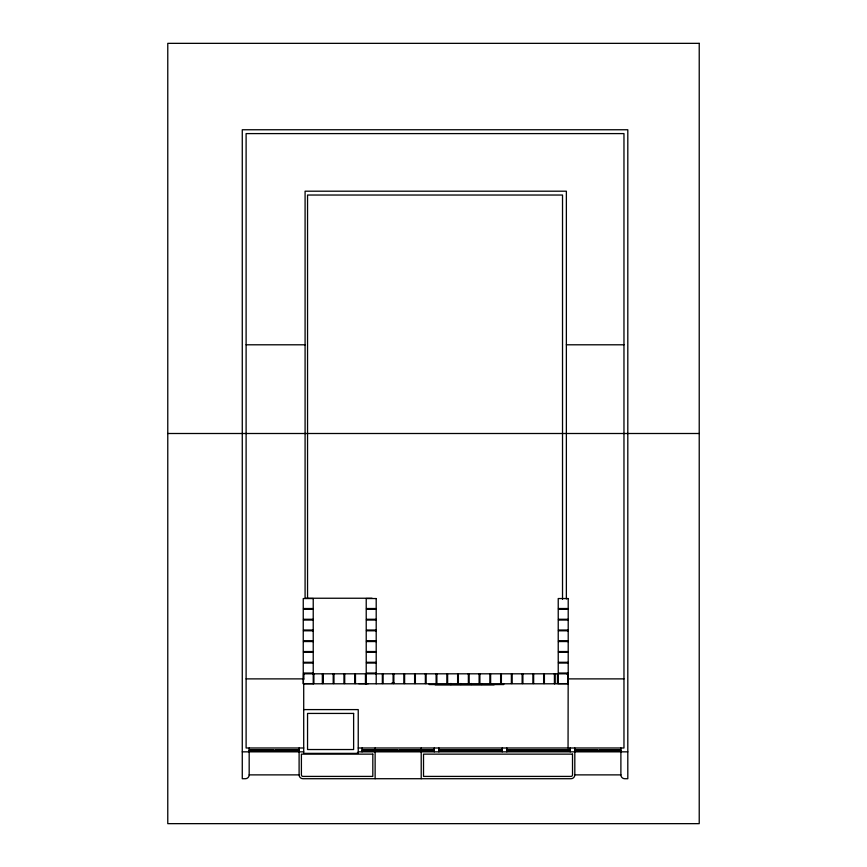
<?xml version="1.0" encoding="UTF-8"?>
<svg xmlns="http://www.w3.org/2000/svg" width="867" height="867" viewBox="0 0 867 867"><rect width="100%" height="100%" fill="white"/><g stroke="black" fill="none" stroke-linecap="round" stroke-linejoin="round"><path stroke-width="1.3" d="M246.109 344.795L305.086 344.795M566.368 344.795L623.969 344.795M167.775 433.5L699.225 433.5M372.062 598.241L305.086 598.241L305.086 191.195L566.368 191.195L566.368 598.956M568.21 683.792L568.21 673.811L558.229 673.811L558.229 683.792L568.21 683.76M313.225 674.114L313.897 674.114M323.218 674.114L322.448 674.114L322.448 683.489L323.218 683.489M333.199 674.114L333.968 674.114M343.95 674.114L344.719 674.114M354.701 674.114L355.47 674.114M365.451 674.114L366.221 674.114M382.347 674.114L383.116 674.114M393.098 674.114L393.867 674.114M403.859 674.114L404.618 674.114M414.61 674.114L415.38 674.114M425.361 674.114L426.13 674.114M436.112 674.114L436.881 674.114M446.863 674.114L447.632 674.114M457.613 674.114L458.383 674.114M468.364 674.114L469.134 674.114M479.115 674.114L479.885 674.114M489.877 674.114L490.635 674.114M500.627 674.114L501.397 674.114M511.378 674.114L512.148 674.114M522.129 674.114L522.899 674.114M532.88 674.114L533.649 674.114M543.631 674.114L544.4 674.114M554.381 674.114L555.151 674.114L555.151 683.489L554.381 683.489M557.459 674.114L558.229 674.114M566.975 674.114L568.058 674.114M246.109 678.883L303.71 678.883M568.058 678.883L623.969 678.883M391.678 683.174L394.377 683.174M313.225 683.489L313.897 683.489M333.199 683.489L333.968 683.489M343.95 683.489L344.719 683.489M354.701 683.489L355.47 683.489M365.451 683.489L366.221 683.489M382.347 683.489L383.116 683.489M393.098 683.489L393.867 683.489M403.859 683.489L404.618 683.489M414.61 683.489L415.38 683.489M425.361 683.489L426.13 683.489M436.112 683.489L436.881 683.489M446.863 683.489L447.632 683.489M457.613 683.489L458.383 683.489M468.364 683.489L469.134 683.489M479.115 683.489L479.885 683.489M489.877 683.489L490.635 683.489M500.627 683.489L501.397 683.489M511.378 683.489L512.148 683.489M522.129 683.489L522.899 683.489M532.88 683.489L533.649 683.489M543.631 683.489L544.4 683.489M557.459 683.489L558.229 683.489M313.074 683.64L303.396 683.64L303.558 673.041M358.7 683.64L368.377 683.64M558.381 683.64L568.058 683.64M313.225 683.76L303.244 683.792L303.244 673.811L313.225 673.811L313.225 683.792M435.136 684.789L494.114 684.789M303.71 709.596L358.234 709.596L358.234 753.369L303.71 753.369L303.71 683.64M303.71 747.993L246.109 747.993L246.109 133.594L623.969 133.594L623.969 747.993L358.234 747.993M249.176 749.998L299.104 749.998M362.081 749.998L375.129 749.998M434.269 749.998L375.357 749.998L375.357 750.605L434.269 750.605M438.875 749.998L502.231 749.998M506.837 749.998L570.204 749.998M620.891 749.998L575.038 749.998L575.038 750.605L620.891 750.605M249.176 750.605L299.104 750.605M362.081 750.605L375.129 750.605M438.875 750.605L502.231 750.605M506.837 750.605L570.204 750.605M242.272 751.841L303.71 751.841M358.234 751.841L627.806 751.841M249.176 774.881L299.104 774.881A3.836 3.836 0 0 0 302.941 778.718L570.974 778.718A3.836 3.836 0 0 0 574.81 774.881L620.891 774.881A3.836 3.836 0 0 0 624.728 778.718L627.806 778.718L627.806 129.757L242.272 129.757L242.272 778.718L245.339 778.718A3.836 3.836 0 0 0 249.176 774.881L249.176 747.993M620.891 747.993L620.891 774.881M619.352 749.998L619.352 750.605M618.659 749.998L618.659 750.605M618.052 749.998L618.052 750.605M617.131 749.998L617.131 750.605M616.513 749.998L616.513 750.605M615.592 749.998L615.592 750.605M614.974 749.998L614.974 750.605M614.053 749.998L614.053 750.605M613.446 749.998L613.446 750.605M612.525 749.998L612.525 750.605M611.907 749.998L611.907 750.605M610.986 749.998L610.986 750.605M610.368 749.998L610.368 750.605M609.447 749.998L609.447 750.605M608.829 749.998L608.829 750.605M607.908 749.998L607.908 750.605M607.301 749.998L607.301 750.605M606.38 749.998L606.38 750.605M605.762 749.998L605.762 750.605M604.841 749.998L604.841 750.605M604.223 749.998L604.223 750.605M603.302 749.998L603.302 750.605M602.684 749.998L602.684 750.605M601.763 749.998L601.763 750.605M601.156 749.998L601.156 750.605M600.235 749.998L600.235 750.605M599.617 749.998L599.617 750.605M597.157 749.998L597.157 750.605M596.55 749.998L596.55 750.605M595.629 749.998L595.629 750.605M595.011 749.998L595.011 750.605M594.09 749.998L594.09 750.605M593.472 749.998L593.472 750.605M592.551 749.998L592.551 750.605M591.933 749.998L591.933 750.605M591.012 749.998L591.012 750.605M590.405 749.998L590.405 750.605M589.484 749.998L589.484 750.605M588.866 749.998L588.866 750.605M587.945 749.998L587.945 750.605M587.327 749.998L587.327 750.605M586.406 749.998L586.406 750.605M585.789 749.998L585.789 750.605M584.867 749.998L584.867 750.605M584.26 749.998L584.26 750.605M583.339 749.998L583.339 750.605M582.722 749.998L582.722 750.605M581.8 749.998L581.8 750.605M581.183 749.998L581.183 750.605M580.261 749.998L580.261 750.605M579.655 749.998L579.655 750.605M578.722 749.998L578.722 750.605M578.116 749.998L578.116 750.605M577.194 749.998L577.194 750.605M576.577 749.998L576.577 750.605M574.81 747.993L574.81 774.881M570.204 747.993L570.204 751.841M569.511 749.998L569.511 750.605M568.893 749.998L568.893 750.605M568.178 673.811L568.058 747.993M567.896 608.526L567.896 609.295M567.896 619.276L567.896 620.046M567.896 630.027L567.896 630.797M567.896 640.789L567.896 641.547M567.896 651.54L567.896 652.309M567.896 662.29L567.896 663.06M567.896 673.041L567.896 673.811M567.896 674.114L567.896 683.489M567.972 749.998L567.972 750.605M567.365 749.998L567.365 750.605M566.444 749.998L566.444 750.605M565.826 749.998L565.826 750.605M564.905 749.998L564.905 750.605M564.287 749.998L564.287 750.605M563.366 749.998L563.366 750.605M562.748 749.998L562.748 750.605M562.52 599.314L562.52 195.032L307.547 195.032L307.547 598.241M561.827 749.998L561.827 750.605M561.22 749.998L561.22 750.605M560.299 749.998L560.299 750.605M559.681 749.998L559.681 750.605M558.76 749.998L558.76 750.605M558.532 608.526L558.532 609.295M558.532 619.276L558.532 620.046M558.532 630.027L558.532 630.797M558.532 640.789L558.532 641.547M558.532 651.54L558.532 652.309M558.532 662.29L558.532 663.06M558.532 673.041L558.532 673.811M558.142 749.998L558.142 750.605M557.221 749.998L557.221 750.605M556.614 749.998L556.614 750.605M555.693 749.998L555.693 750.605M555.075 749.998L555.075 750.605M554.414 673.811L554.414 683.792M554.154 749.998L554.154 750.605M553.536 749.998L553.536 750.605M552.615 749.998L552.615 750.605M551.997 749.998L551.997 750.605M551.076 749.998L551.076 750.605M550.469 749.998L550.469 750.605M549.548 749.998L549.548 750.605M548.93 749.998L548.93 750.605M548.009 749.998L548.009 750.605M547.391 749.998L547.391 750.605M546.47 749.998L546.47 750.605M545.852 749.998L545.852 750.605M544.931 749.998L544.931 750.605M544.324 749.998L544.324 750.605M543.403 749.998L543.403 750.605M542.785 749.998L542.785 750.605M541.864 749.998L541.864 750.605M541.246 749.998L541.246 750.605M540.325 749.998L540.325 750.605M539.718 749.998L539.718 750.605M538.786 749.998L538.786 750.605M538.179 749.998L538.179 750.605M537.258 749.998L537.258 750.605M536.64 749.998L536.64 750.605M535.719 749.998L535.719 750.605M535.102 749.998L535.102 750.605M534.18 749.998L534.18 750.605M533.573 749.998L533.573 750.605M532.652 749.998L532.652 750.605M532.035 749.998L532.035 750.605M531.113 749.998L531.113 750.605M530.496 749.998L530.496 750.605M529.574 749.998L529.574 750.605M528.957 749.998L528.957 750.605M528.036 749.998L528.036 750.605M527.429 749.998L527.429 750.605M526.507 749.998L526.507 750.605M525.89 749.998L525.89 750.605M524.968 749.998L524.968 750.605M524.351 749.998L524.351 750.605M523.43 749.998L523.43 750.605M522.812 749.998L522.812 750.605M521.891 749.998L521.891 750.605M521.284 749.998L521.284 750.605M520.363 749.998L520.363 750.605M519.745 749.998L519.745 750.605M518.824 749.998L518.824 750.605M518.206 749.998L518.206 750.605M517.285 749.998L517.285 750.605M516.678 749.998L516.678 750.605M515.757 749.998L515.757 750.605M515.139 749.998L515.139 750.605M514.218 749.998L514.218 750.605M513.6 749.998L513.6 750.605M512.679 749.998L512.679 750.605M512.061 749.998L512.061 750.605M511.14 749.998L511.14 750.605M510.533 749.998L510.533 750.605M509.612 749.998L509.612 750.605M508.994 749.998L508.994 750.605M508.073 749.998L508.073 750.605M507.455 749.998L507.455 750.605M506.837 747.993L506.837 751.841M503.694 683.792L503.694 684.562L429.198 684.562L429.198 683.792M502.231 747.993L502.231 751.841M501.538 749.998L501.538 750.605M501.397 683.792L501.397 673.811L511.378 673.811L511.378 683.792L490.635 683.792L490.635 673.811L500.627 673.811L500.627 683.792M500.931 749.998L500.931 750.605M500.01 749.998L500.01 750.605M499.392 749.998L499.392 750.605M498.471 749.998L498.471 750.605M497.853 749.998L497.853 750.605M496.932 749.998L496.932 750.605M496.314 749.998L496.314 750.605M495.393 749.998L495.393 750.605M494.786 749.998L494.786 750.605M493.865 749.998L493.865 750.605M493.247 749.998L493.247 750.605M492.326 749.998L492.326 750.605M491.708 749.998L491.708 750.605M490.787 749.998L490.787 750.605M490.18 749.998L490.18 750.605M489.248 749.998L489.248 750.605M488.641 749.998L488.641 750.605M487.72 749.998L487.72 750.605M487.102 749.998L487.102 750.605M486.181 749.998L486.181 750.605M485.563 749.998L485.563 750.605M484.642 749.998L484.642 750.605M484.035 749.998L484.035 750.605M483.114 749.998L483.114 750.605M482.496 749.998L482.496 750.605M481.727 683.489L481.727 684.562M481.575 749.998L481.575 750.605M480.957 749.998L480.957 750.605M480.036 749.998L480.036 750.605M479.418 749.998L479.418 750.605M478.497 749.998L478.497 750.605M477.89 749.998L477.89 750.605M476.969 749.998L476.969 750.605M476.351 749.998L476.351 750.605M475.43 749.998L475.43 750.605M474.813 749.998L474.813 750.605M473.891 749.998L473.891 750.605M473.274 749.998L473.274 750.605M472.352 749.998L472.352 750.605M471.746 749.998L471.746 750.605M471.29 683.489L471.29 684.562M470.824 749.998L470.824 750.605M470.207 749.998L470.207 750.605M469.285 749.998L469.285 750.605M468.668 749.998L468.668 750.605M467.747 749.998L467.747 750.605M467.14 749.998L467.14 750.605M466.218 749.998L466.218 750.605M465.601 749.998L465.601 750.605M464.679 749.998L464.679 750.605M464.062 749.998L464.062 750.605M463.141 749.998L463.141 750.605M462.523 749.998L462.523 750.605M461.602 749.998L461.602 750.605M460.995 749.998L460.995 750.605M460.843 683.489L460.843 684.562M460.074 749.998L460.074 750.605M459.456 749.998L459.456 750.605M458.535 749.998L458.535 750.605M457.917 749.998L457.917 750.605M456.996 749.998L456.996 750.605M456.378 749.998L456.378 750.605M455.457 749.998L455.457 750.605M454.85 749.998L454.85 750.605M453.929 749.998L453.929 750.605M453.311 749.998L453.311 750.605M452.39 749.998L452.39 750.605M451.772 749.998L451.772 750.605M451.165 683.489L451.165 684.562M450.851 749.998L450.851 750.605M450.396 683.489L450.396 684.562M450.244 749.998L450.244 750.605M449.312 749.998L449.312 750.605M448.705 749.998L448.705 750.605M447.784 749.998L447.784 750.605M447.166 749.998L447.166 750.605M446.245 749.998L446.245 750.605M445.627 749.998L445.627 750.605M444.706 749.998L444.706 750.605M444.099 749.998L444.099 750.605M443.178 749.998L443.178 750.605M442.56 749.998L442.56 750.605M441.639 749.998L441.639 750.605M441.021 749.998L441.021 750.605M440.1 749.998L440.1 750.605M439.482 749.998L439.482 750.605M438.875 747.993L438.875 751.841M436.881 683.792L436.881 673.811L446.863 673.811L446.863 683.792L426.13 683.792L426.13 673.811L436.112 673.811L436.112 683.792M434.269 747.993L434.269 751.841M434.118 749.998L434.118 750.605M433.5 749.998L433.5 750.605M432.579 749.998L432.579 750.605M431.961 749.998L431.961 750.605M431.04 749.998L431.04 750.605M430.422 749.998L430.422 750.605M429.501 749.998L429.501 750.605M428.894 749.998L428.894 750.605M427.973 749.998L427.973 750.605M427.355 749.998L427.355 750.605M426.434 749.998L426.434 750.605M425.816 749.998L425.816 750.605M424.895 749.998L424.895 750.605M424.277 749.998L424.277 750.605M423.356 749.998L423.356 750.605M422.749 749.998L422.749 750.605M421.828 749.998L421.828 750.605M421.21 747.993L421.21 778.718M419.671 749.998L419.671 750.605M418.978 749.998L418.978 750.605M418.371 749.998L418.371 750.605M417.45 749.998L417.45 750.605M416.832 749.998L416.832 750.605M415.911 749.998L415.911 750.605M415.293 749.998L415.293 750.605M414.372 749.998L414.372 750.605M413.754 749.998L413.754 750.605M412.833 749.998L412.833 750.605M412.226 749.998L412.226 750.605M411.305 749.998L411.305 750.605M410.687 749.998L410.687 750.605M409.766 749.998L409.766 750.605M409.148 749.998L409.148 750.605M408.227 749.998L408.227 750.605M407.609 749.998L407.609 750.605M406.688 749.998L406.688 750.605M406.081 749.998L406.081 750.605M405.16 749.998L405.16 750.605M404.542 749.998L404.542 750.605M403.621 749.998L403.621 750.605M403.003 749.998L403.003 750.605M402.082 749.998L402.082 750.605M401.475 749.998L401.475 750.605M400.554 749.998L400.554 750.605M399.936 749.998L399.936 750.605M397.476 749.998L397.476 750.605M396.858 749.998L396.858 750.605M395.937 749.998L395.937 750.605M395.33 749.998L395.33 750.605M394.409 749.998L394.409 750.605M393.791 749.998L393.791 750.605M392.87 749.998L392.87 750.605M392.252 749.998L392.252 750.605M391.331 749.998L391.331 750.605M390.714 749.998L390.714 750.605M389.792 749.998L389.792 750.605M389.185 749.998L389.185 750.605M388.264 749.998L388.264 750.605M387.647 749.998L387.647 750.605M386.725 749.998L386.725 750.605M386.108 749.998L386.108 750.605M385.186 749.998L385.186 750.605M384.58 749.998L384.58 750.605M383.647 749.998L383.647 750.605M383.041 749.998L383.041 750.605M382.119 749.998L382.119 750.605M381.502 749.998L381.502 750.605M380.58 749.998L380.58 750.605M379.963 749.998L379.963 750.605M379.042 749.998L379.042 750.605M378.435 749.998L378.435 750.605M377.513 749.998L377.513 750.605M376.896 749.998L376.896 750.605M376.202 673.811L376.202 683.792M375.899 608.526L375.899 609.295M375.899 619.276L375.899 620.046M375.899 630.027L375.899 630.797M375.899 640.789L375.899 641.547M375.899 651.54L375.899 652.309M375.899 662.29L375.899 663.06M375.899 673.041L375.899 673.811M375.129 747.993L375.129 778.718M374.978 749.998L374.978 750.605M374.36 749.998L374.36 750.605M373.439 749.998L373.439 750.605M372.832 749.998L372.832 750.605M371.91 749.998L371.91 750.605M371.293 749.998L371.293 750.605M370.372 749.998L370.372 750.605M369.754 749.998L369.754 750.605M368.833 749.998L368.833 750.605M368.215 749.998L368.215 750.605M367.294 749.998L367.294 750.605M366.687 749.998L366.687 750.605M366.535 608.526L366.535 609.295M366.535 619.276L366.535 620.046M366.535 630.027L366.535 630.797M366.535 640.789L366.535 641.547M366.535 651.54L366.535 652.309M366.535 662.29L366.535 663.06M366.535 673.041L366.535 673.811M366.221 683.792L366.221 673.811L382.347 673.811L382.347 683.792L355.47 683.792L355.47 673.811L365.451 673.811L365.451 683.792M365.766 749.998L365.766 750.605M365.148 749.998L365.148 750.605M364.227 749.998L364.227 750.605M363.609 749.998L363.609 750.605M362.688 749.998L362.688 750.605M362.081 747.993L362.081 751.841M357.464 752.61L357.464 753.369M312.922 608.526L312.922 609.295M312.922 619.276L312.922 620.046M312.922 630.027L312.922 630.797M312.922 640.789L312.922 641.547M312.922 651.54L312.922 652.309M312.922 662.29L312.922 663.06M312.922 673.041L312.922 673.811M303.71 673.962L303.71 679.49M303.558 608.526L303.558 609.295M303.558 619.276L303.558 620.046M303.558 630.027L303.558 630.797M303.558 640.789L303.558 641.547M303.558 651.54L303.558 652.309M303.558 662.29L303.558 663.06M299.104 747.993L299.104 774.881M297.424 749.998L297.424 750.605M296.677 749.998L296.677 750.605M296.005 749.998L296.005 750.605M294.997 749.998L294.997 750.605M294.336 749.998L294.336 750.605M293.328 749.998L293.328 750.605M292.656 749.998L292.656 750.605M291.659 749.998L291.659 750.605M290.987 749.998L290.987 750.605M289.979 749.998L289.979 750.605M289.318 749.998L289.318 750.605M288.31 749.998L288.31 750.605M287.638 749.998L287.638 750.605M286.641 749.998L286.641 750.605M285.969 749.998L285.969 750.605M284.961 749.998L284.961 750.605M284.3 749.998L284.3 750.605M283.292 749.998L283.292 750.605M282.62 749.998L282.62 750.605M281.623 749.998L281.623 750.605M280.951 749.998L280.951 750.605M279.954 749.998L279.954 750.605M279.282 749.998L279.282 750.605M278.274 749.998L278.274 750.605M277.613 749.998L277.613 750.605M276.606 749.998L276.606 750.605M275.934 749.998L275.934 750.605M273.257 749.998L273.257 750.605M272.596 749.998L272.596 750.605M271.588 749.998L271.588 750.605M270.916 749.998L270.916 750.605M269.919 749.998L269.919 750.605M269.247 749.998L269.247 750.605M268.239 749.998L268.239 750.605M267.578 749.998L267.578 750.605M266.57 749.998L266.57 750.605M265.898 749.998L265.898 750.605M264.901 749.998L264.901 750.605M264.229 749.998L264.229 750.605M263.221 749.998L263.221 750.605M262.56 749.998L262.56 750.605M261.552 749.998L261.552 750.605M260.88 749.998L260.88 750.605M259.883 749.998L259.883 750.605M259.211 749.998L259.211 750.605M258.214 749.998L258.214 750.605M257.542 749.998L257.542 750.605M256.534 749.998L256.534 750.605M255.873 749.998L255.873 750.605M254.865 749.998L254.865 750.605M254.194 749.998L254.194 750.605M253.197 749.998L253.197 750.605M252.525 749.998L252.525 750.605M251.517 749.998L251.517 750.605M250.856 749.998L250.856 750.605M699.225 43.35L167.775 43.35L167.775 823.65L699.225 823.65L699.225 43.35M313.225 598.544L303.244 598.544L303.244 608.526L313.225 608.526L313.225 598.544M376.202 598.544L366.221 598.544L366.221 608.526L376.202 608.526L376.202 598.544M568.21 598.544L558.229 598.544L558.229 608.526L568.21 608.526L568.21 598.544M313.225 609.295L303.244 609.295L303.244 619.276L313.225 619.276L313.225 609.295M376.202 609.295L366.221 609.295L366.221 619.276L376.202 619.276L376.202 609.295M568.21 609.295L558.229 609.295L558.229 619.276L568.21 619.276L568.21 609.295M313.225 620.046L303.244 620.046L303.244 630.027L313.225 630.027L313.225 620.046M376.202 620.046L366.221 620.046L366.221 630.027L376.202 630.027L376.202 620.046M568.21 620.046L558.229 620.046L558.229 630.027L568.21 630.027L568.21 620.046M313.225 630.797L303.244 630.797L303.244 640.789L313.225 640.789L313.225 630.797M376.202 630.797L366.221 630.797L366.221 640.789L376.202 640.789L376.202 630.797M568.21 630.797L558.229 630.797L558.229 640.789L568.21 640.789L568.21 630.797M313.225 641.547L303.244 641.547L303.244 651.54L313.225 651.54L313.225 641.547M376.202 641.547L366.221 641.547L366.221 651.54L376.202 651.54L376.202 641.547M568.21 641.547L558.229 641.547L558.229 651.54L568.21 651.54L568.21 641.547M313.225 652.309L303.244 652.309L303.244 662.29L313.225 662.29L313.225 652.309M376.202 652.309L366.221 652.309L366.221 662.29L376.202 662.29L376.202 652.309M568.21 652.309L558.229 652.309L558.229 662.29L568.21 662.29L568.21 652.309M313.225 663.06L303.244 663.06L303.244 673.041L313.225 673.041L313.225 663.06M376.202 663.06L366.221 663.06L366.221 673.041L376.202 673.041L376.202 663.06M568.21 663.06L558.229 663.06L558.229 673.041L568.21 673.041L568.21 663.06M322.546 673.811L313.897 673.811L313.897 683.792L322.546 683.792L322.546 673.811M333.199 673.811L323.218 673.811L323.218 683.792L333.199 683.792L333.199 673.811M343.95 673.811L333.968 673.811L333.968 683.792L343.95 683.792L343.95 673.811M354.701 673.811L344.719 673.811L344.719 683.792L354.701 683.792L354.701 673.811M393.098 673.811L383.116 673.811L383.116 683.792L393.098 683.792L393.098 673.811M403.859 673.811L393.867 673.811L393.867 683.792L403.859 683.792L403.859 673.811M414.61 673.811L404.618 673.811L404.618 683.792L414.61 683.792L414.61 673.811M425.361 673.811L415.38 673.811L415.38 683.792L425.361 683.792L425.361 673.811M457.613 673.811L447.632 673.811L447.632 683.792L457.613 683.792L457.613 673.811M468.364 673.811L458.383 673.811L458.383 683.792L468.364 683.792L468.364 673.811M479.115 673.811L469.134 673.811L469.134 683.792L479.115 683.792L479.115 673.811M489.877 673.811L479.885 673.811L479.885 683.792L489.877 683.792L489.877 673.811M522.129 673.811L512.148 673.811L512.148 683.792L522.129 683.792L522.129 673.811M532.88 673.811L522.899 673.811L522.899 683.792L532.88 683.792L532.88 673.811M543.631 673.811L533.649 673.811L533.649 683.792L543.631 683.792L543.631 673.811M557.459 673.811L544.4 673.811L544.4 683.792L557.459 683.792L557.459 673.811M353.628 713.433L307.547 713.433L307.547 749.532L353.628 749.532L353.628 713.433M372.821 754.138L301.402 754.138L301.402 774.881A1.539 1.539 0 0 0 302.941 776.409L372.821 776.409L372.821 754.138M572.513 754.138L423.519 754.138L423.519 776.409L570.974 776.409A1.539 1.539 0 0 0 572.513 774.881L572.513 754.138"/></g></svg>
